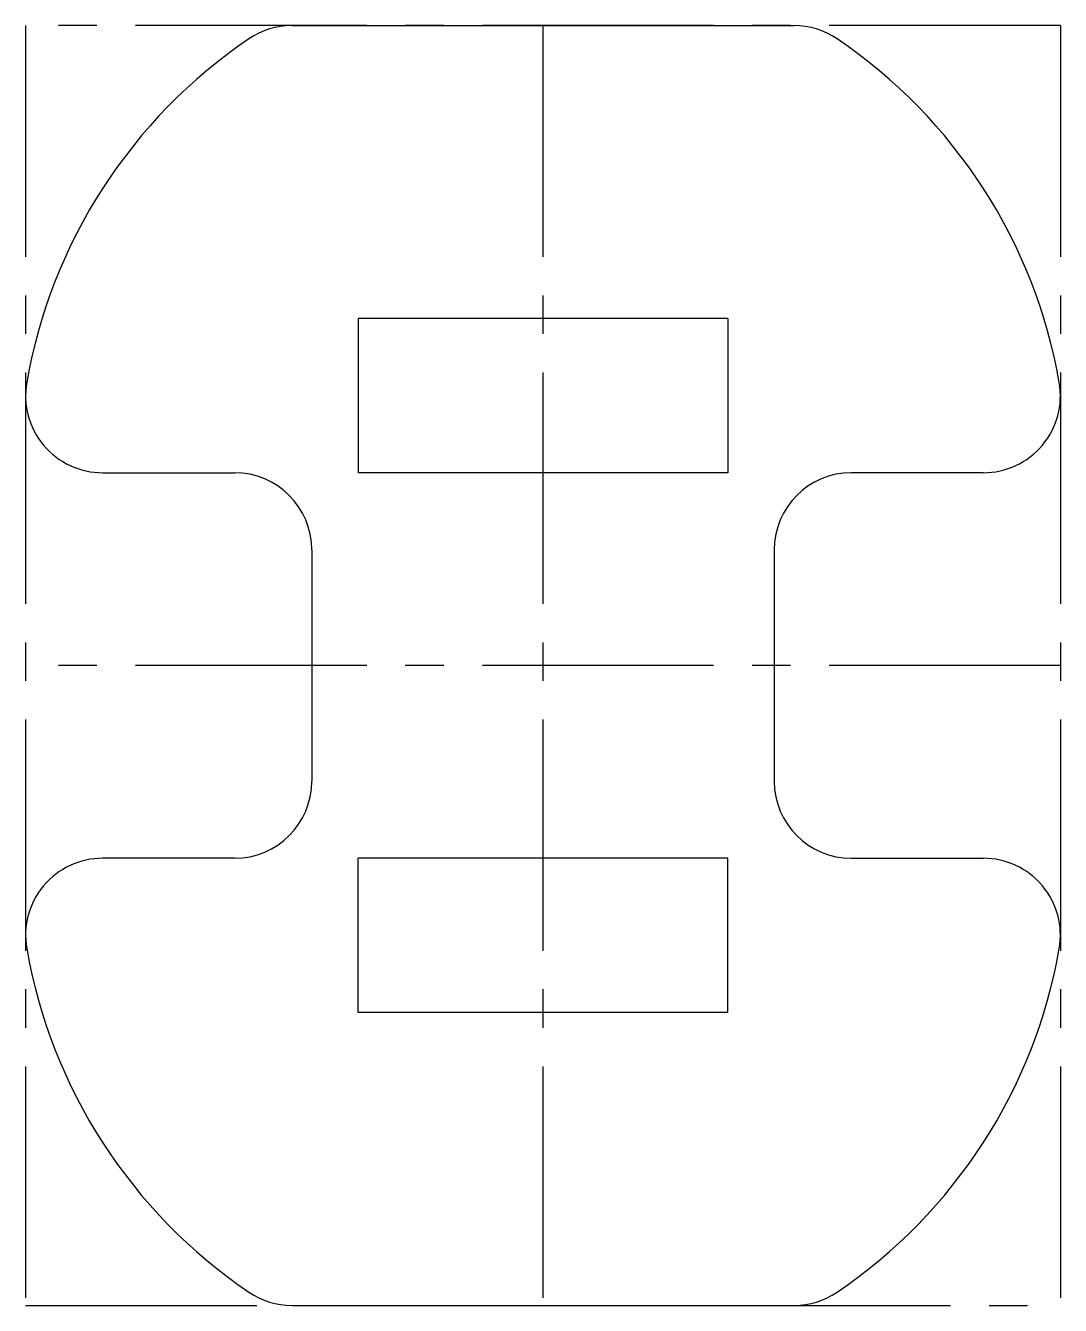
# Model space of a CAD drawing. Header units: inches. Extents: x 9.39 to 12.75, y 22.66 to 26.81.
import ezdxf

# ---------------------------------------------------------------- set-up
doc = ezdxf.new("R2010")
doc.units = ezdxf.units.IN
doc.header["$MEASUREMENT"] = 0
doc.linetypes.add('CENTER2', pattern=[1.125, 0.75, -0.125, 0.125, -0.125])
doc.layers.add('Center', color=7, linetype='CENTER2')

msp = doc.modelspace()

# ---------------------------------------------------------------- linework, layer by layer
for p, q in [((10.2558, 26.8121), (11.8837, 26.8121)), ((11.6697, 25.8621), (10.4697, 25.8621)), ((9.6414, 25.3621), (10.0697, 25.3621)), ((11.6697, 25.3621), (10.4697, 25.3621)), ((12.498, 25.3621), (12.0697, 25.3621)), ((10.3197, 25.1121), (10.3197, 24.3621)), ((11.8197, 25.1121), (11.8197, 24.3621)), ((10.0697, 24.1121), (9.6414, 24.1121)), ((11.6697, 24.1121), (10.4697, 24.1121)), ((12.0697, 24.1121), (12.498, 24.1121)), ((11.6697, 23.6121), (10.4697, 23.6121)), ((10.2558, 22.6621), (11.8837, 22.6621))]:
    msp.add_line(p, q)
for centre, radius, start, end in [((10.2558, 26.5621), 0.25, 90, 124.1484), ((11.8837, 26.5621), 0.25, 55.8516, 90), ((11.0697, 25.3621), 1.7, 124.1484, 170.0718), ((11.0697, 25.3621), 1.7, 9.9282, 55.8516), ((9.6414, 25.6121), 0.25, 170.0718, 270), ((12.498, 25.6121), 0.25, 270, 9.9282), ((10.0697, 25.1121), 0.25, 0, 90), ((12.0697, 25.1121), 0.25, 90, 180), ((10.0697, 24.3621), 0.25, 270, 0), ((12.0697, 24.3621), 0.25, 180, 270), ((9.6414, 23.8621), 0.25, 90, 189.9282), ((12.498, 23.8621), 0.25, 350.0718, 90), ((11.0697, 24.1121), 1.7, 189.9282, 235.8516), ((11.0697, 24.1121), 1.7, 304.1484, 350.0718), ((10.2558, 22.9121), 0.25, 235.8516, 270), ((11.8837, 22.9121), 0.25, 270, 304.1484)]:
    msp.add_arc(centre, radius, start, end)
at = {"layer": 'Center'}
for p, q in [((9.3914, 26.8121), (9.3914, 22.6621)), ((12.748, 26.8121), (9.3914, 26.8121)), ((11.0697, 26.8121), (11.0697, 22.6621)), ((12.748, 26.8121), (12.748, 22.6621)), ((10.4697, 25.8621), (10.4697, 25.3621)), ((11.6697, 25.8621), (11.6697, 25.3621)), ((12.748, 24.7371), (9.3914, 24.7371)), ((10.4697, 23.6121), (10.4697, 24.1121)), ((11.6697, 23.6121), (11.6697, 24.1121)), ((9.3914, 22.6621), (12.748, 22.6621))]:
    msp.add_line(p, q, dxfattribs=at)

doc.saveas('drawing.dxf')
